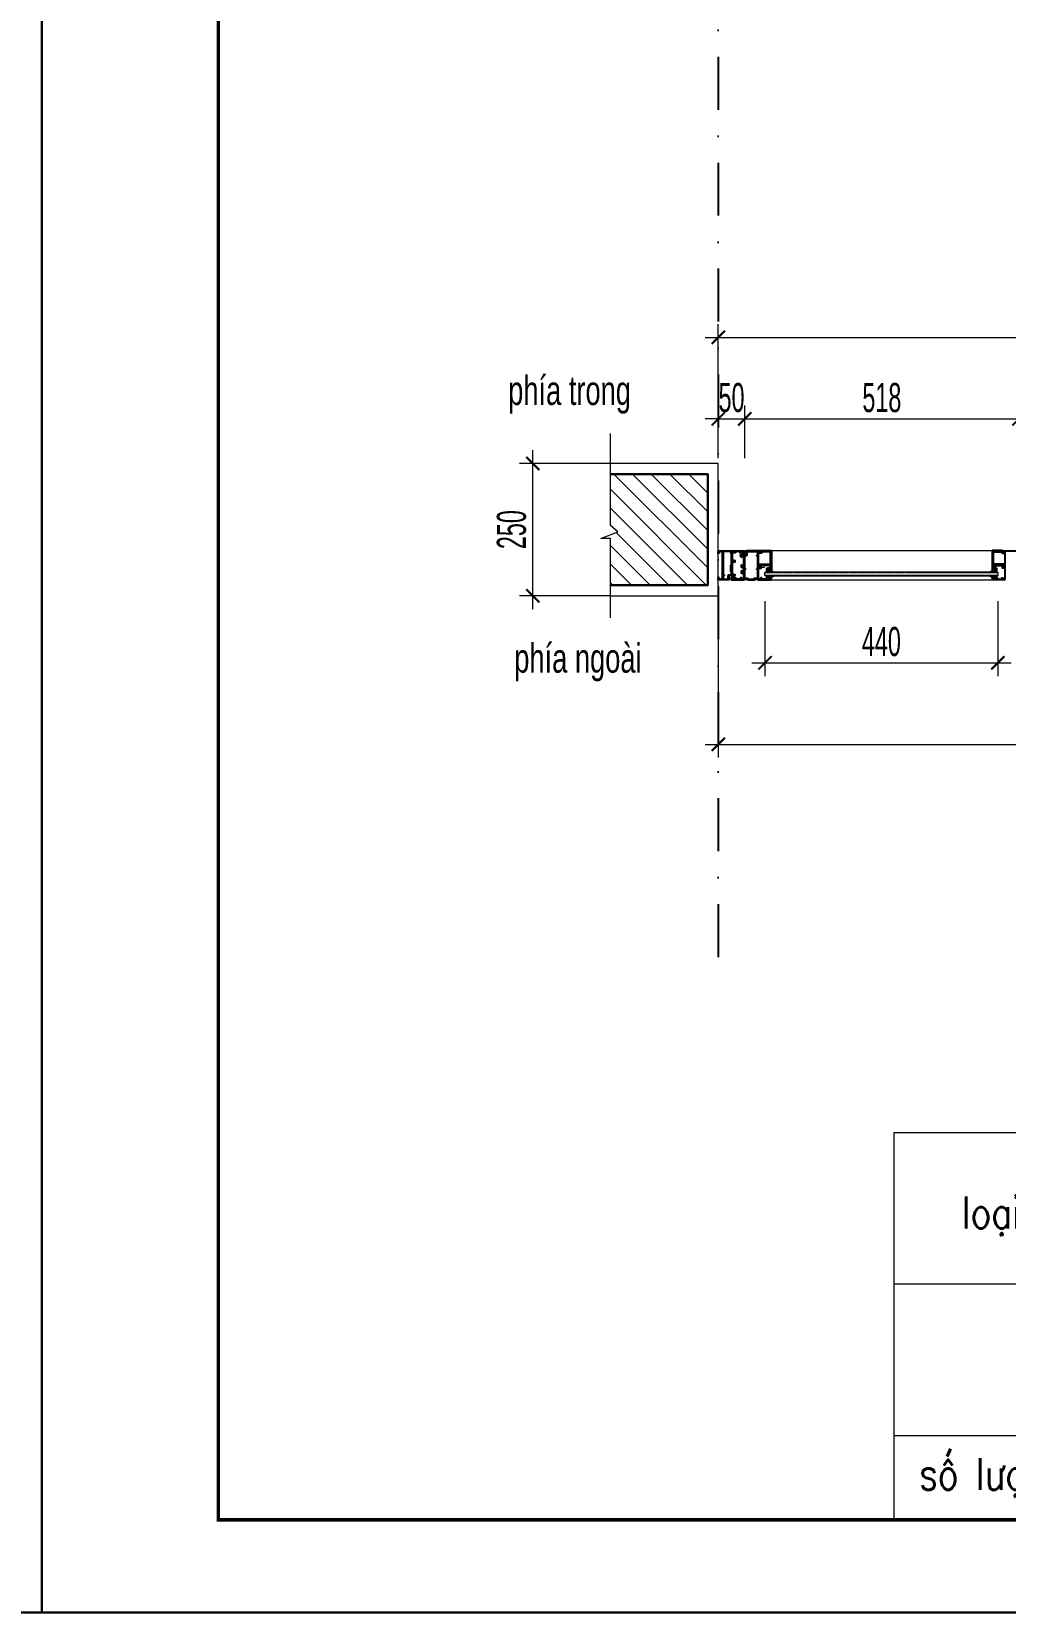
# Model space of a CAD drawing. Header units: millimetres. Extents: x 1336014 to 2939047, y -333549 to -60566.
# Drawn here: x 1456077 to 1457916, y -219540 to -216554 of the extents above; entities that cross this region are included whole.
import ezdxf

# ---------------------------------------------------------------- set-up
doc = ezdxf.new("R2010")
doc.units = ezdxf.units.MM
doc.header["$MEASUREMENT"] = 0
doc.linetypes.add('DASHDOT', pattern=[1, 0.5, -0.25, 0, -0.25])
doc.linetypes.add('HIDDEN', pattern=[0.375, 0.25, -0.125])
for name, color, linetype, lineweight in [('01.Cut', 255, 'Continuous', 35), ('05.Text', 253, 'Continuous', 18), ('08.Dim', 156, 'Continuous', 15), ('09.Hatch', 250, 'Continuous', 5), ('11.Khung bo', 32, 'Continuous', 50), ('12.Khung', 36, 'Continuous', 25), ('KT KHUNG BAO', 96, 'Continuous', 9), ('kính', 54, 'Continuous', 9), ('nep', 9, 'Continuous', 15), ('Ron', 15, 'Continuous', 9), ('silicon', 211, 'Continuous', 9), ('Thay', 253, 'Continuous', 9), ('wall', 4, 'Continuous', 9), ('Đường gióng', 251, 'Continuous', 9)]:
    doc.layers.add(name, color=color, linetype=linetype, lineweight=lineweight)
for name, color, linetype in [('1', 4, 'Continuous'), ('TRUC', 250, 'DASHDOT'), ('VNCC-Ar-Text', 6, 'Continuous')]:
    doc.layers.add(name, color=color, linetype=linetype)
doc.layers.add('Tpl_Bound', color=1, linetype='Continuous', plot=False)
doc.styles.add('TT5_Text Dim', font='hoatbif.shx', dxfattribs={"width": 0.6})
doc.styles.add('VNSIMLI', font='VNSIMLI.shx', dxfattribs={"width": 0.6})
doc.dimstyles.new('TT5_Dim 1-25', dxfattribs={"dimscale": 25, "dimtxt": 2.2, "dimasz": 1, "dimexe": 1, "dimexo": 0, "dimgap": 0.5, "dimtad": 1, "dimdec": 0, "dimzin": 0, "dimdsep": 46, "dimtxsty": 'TT5_Text Dim', "dimblk": 'ARCHTICK', "dimcen": 0, "dimdle": 1, "dimclrd": 256, "dimclre": 256, "dimclrt": 1, "dimadec": 0, "dimazin": 0, "dimtfac": 0.015, "dimtdec": 0, "dimtix": 1, "dimtmove": 2, "dimatfit": 3, "dimldrblk": 'DOT', "dimfxl": 1, "dimtolj": 1, "dimtzin": 0, "dimlwd": -1, "dimlwe": -1, "dimarcsym": 1})

# ---------------------------------------------------------------- blocks, each defined once
blk = doc.blocks.new('gioang')
at = {"layer": 'Ron'}
for p, q in [((-0.9, 3.3), (-0.9, 3.6)), ((0.8, 3.8), (-0.7, 3.8)), ((4.1, 2.8), (-0.4, 2.8)), ((0, 0), (4.2, 0.1)), ((0.6, 5.3), (1, 5.9)), ((0.8, 5), (0.7, 5)), ((1, 4), (1, 4.8)), ((1.6, 4.1), (1.6, 5)), ((3.2, 5.2), (1.8, 5.2)), ((3.4, 4.1), (3.4, 5)), ((4.5, 5.3), (4.1, 5.9)), ((4.4, 1.6), (4.6, 2.2)), ((5.5, 1.1), (6.1, 3.5))]:
    blk.add_line(p, q, dxfattribs=at)
for points in [[(-0.1, 1), (4, 1.2)], [(1.8, 3.9), (3.2, 3.9)]]:
    blk.add_lwpolyline(points, dxfattribs=at)
for points in [[(4.1, 5.9, 0.248897), (3.9, 6), (1.1, 6, 0.248897), (1, 5.9)], [(6.1, 3.5, 0.527023), (5.9, 3.8), (4.2, 3.8, -0.414214), (4, 4), (4, 4.8, -0.414214), (4.2, 5), (4.3, 5, 0.601413), (4.5, 5.3)]]:
    blk.add_lwpolyline(points, format="xyb", dxfattribs=at)
for centre, radius, start, end in [((-0.7, 3.6), 0.2, 90, 180), ((-0.4, 3.3), 0.5, 180, 270), ((0, 0.5), 0.5, 96.819, 274.7291), ((0.7, 5.2), 0.2, 145.907, 270), ((0.8, 4.8), 0.2, 0, 90), ((0.8, 4), 0.2, 270, 0), ((1.8, 5), 0.2, 90, 180), ((1.8, 4.1), 0.2, 180, 269.9998), ((3.2, 5), 0.2, 0, 90), ((3.2, 4.1), 0.2, 269.9998, 0), ((4, 1.7), 0.5, 272.9056, 347.163), ((4.1, 2.3), 0.5, 347.163, 90), ((4.1, 1.6), 1.5, 271.4321, 340.571)]:
    blk.add_arc(centre, radius, start, end, dxfattribs=at)
blk = doc.blocks.new('_ARCHTICK')
at = {"const_width": 0.15}
blk.add_lwpolyline([(-0.5, -0.5), (0.5, 0.5)], dxfattribs=at)
blk = doc.blocks.new('*D2103')
at = {"layer": '08.Dim', "ltscale": 200, "transparency": 16777216}
for p, q in [((1457461.6, -217630.2), (1457461.6, -217771.6)), ((1457901.2, -217630.2), (1457901.2, -217771.6)), ((1457436.6, -217746.6), (1457926.2, -217746.6))]:
    blk.add_line(p, q, dxfattribs=at)
at = {"layer": 'Defpoints', "color": 0, "ltscale": 200, "transparency": 16777216}
for p in [(1457461.6, -217630.2), (1457901.2, -217630.2), (1457901.2, -217746.6)]:
    blk.add_point(p, dxfattribs=at)
at = {"layer": '08.Dim', "ltscale": 200, "transparency": 16777216, "xscale": 25, "yscale": 25, "zscale": 25, "rotation": 180}
blk.add_blockref('_ARCHTICK', (1457461.6, -217746.6), dxfattribs=at)
at = {"layer": '08.Dim', "ltscale": 200, "transparency": 16777216, "xscale": 25, "yscale": 25, "zscale": 25}
blk.add_blockref('_ARCHTICK', (1457901.2, -217746.6), dxfattribs=at)
at = {"layer": '08.Dim', "color": 1, "ltscale": 200, "transparency": 16777216, "insert": (1457681.4, -217706.6), "char_height": 55, "attachment_point": 5, "style": 'TT5_Text Dim'}
blk.add_mtext('\\A1;440', dxfattribs=at)
blk = doc.blocks.new('_DOT')
blk.add_line((-0.5, 0), (-1, 0))
at = {"const_width": 0.5}
blk.add_lwpolyline([(-0.25, 0, 1), (0.25, 0, 1)], format="xyb", close=True, dxfattribs=at)
blk = doc.blocks.new('*D2107')
at = {"layer": '08.Dim', "ltscale": 200, "transparency": 16777216}
for p, q in [((1457373.4, -217285.7), (1457348.4, -217285.7)), ((1457373.4, -217359.9), (1457373.4, -217260.7)), ((1457373.4, -217285.7), (1457423.4, -217285.7)), ((1457423.4, -217359.9), (1457423.4, -217260.7)), ((1457423.4, -217285.7), (1457448.4, -217285.7))]:
    blk.add_line(p, q, dxfattribs=at)
at = {"layer": 'Defpoints', "color": 0, "ltscale": 200, "transparency": 16777216}
for p in [(1457423.4, -217285.7), (1457373.4, -217359.9), (1457423.4, -217359.9)]:
    blk.add_point(p, dxfattribs=at)
at = {"layer": '08.Dim', "ltscale": 200, "transparency": 16777216, "xscale": 25, "yscale": 25, "zscale": 25}
blk.add_blockref('_ARCHTICK', (1457373.4, -217285.7), dxfattribs=at)
at = {"layer": '08.Dim', "ltscale": 200, "transparency": 16777216, "xscale": 25, "yscale": 25, "zscale": 25, "rotation": 180}
blk.add_blockref('_ARCHTICK', (1457423.4, -217285.7), dxfattribs=at)
at = {"layer": '08.Dim', "color": 1, "ltscale": 200, "transparency": 16777216, "insert": (1457398.4, -217245.7), "char_height": 55, "attachment_point": 5, "style": 'TT5_Text Dim'}
blk.add_mtext('\\A1;50', dxfattribs=at)
blk = doc.blocks.new('*D2108')
at = {"layer": '08.Dim', "ltscale": 200, "transparency": 16777216}
for p, q in [((1457398.4, -217285.7), (1457966.3, -217285.7)), ((1457423.4, -217359.9), (1457423.4, -217260.7)), ((1457941.3, -217359.9), (1457941.3, -217260.7))]:
    blk.add_line(p, q, dxfattribs=at)
at = {"layer": 'Defpoints', "color": 0, "ltscale": 200, "transparency": 16777216}
for p in [(1457941.3, -217285.7), (1457423.4, -217359.9), (1457941.3, -217359.9)]:
    blk.add_point(p, dxfattribs=at)
at = {"layer": '08.Dim', "ltscale": 200, "transparency": 16777216, "xscale": 25, "yscale": 25, "zscale": 25, "rotation": 180}
blk.add_blockref('_ARCHTICK', (1457423.4, -217285.7), dxfattribs=at)
at = {"layer": '08.Dim', "ltscale": 200, "transparency": 16777216, "xscale": 25, "yscale": 25, "zscale": 25}
blk.add_blockref('_ARCHTICK', (1457941.3, -217285.7), dxfattribs=at)
at = {"layer": '08.Dim', "color": 1, "ltscale": 200, "transparency": 16777216, "insert": (1457682.3, -217245.7), "char_height": 55, "attachment_point": 5, "style": 'TT5_Text Dim'}
blk.add_mtext('\\A1;518', dxfattribs=at)
blk = doc.blocks.new('*D2116')
at = {"layer": '08.Dim', "ltscale": 200, "transparency": 16777216}
for p, q in [((1457373.4, -217630.2), (1457373.4, -217925.6)), ((1459773.4, -217630.2), (1459773.4, -217925.6)), ((1457348.4, -217900.6), (1459798.4, -217900.6))]:
    blk.add_line(p, q, dxfattribs=at)
at = {"layer": 'Defpoints', "color": 0, "ltscale": 200, "transparency": 16777216}
for p in [(1457373.4, -217630.2), (1459773.4, -217630.2), (1459773.4, -217900.6)]:
    blk.add_point(p, dxfattribs=at)
at = {"layer": '08.Dim', "ltscale": 200, "transparency": 16777216, "xscale": 25, "yscale": 25, "zscale": 25, "rotation": 180}
blk.add_blockref('_ARCHTICK', (1457373.4, -217900.6), dxfattribs=at)
at = {"layer": '08.Dim', "ltscale": 200, "transparency": 16777216, "xscale": 25, "yscale": 25, "zscale": 25}
blk.add_blockref('_ARCHTICK', (1459773.4, -217900.6), dxfattribs=at)
at = {"layer": '08.Dim', "color": 1, "ltscale": 200, "transparency": 16777216, "insert": (1458573.4, -217860.6), "char_height": 55, "attachment_point": 5, "style": 'TT5_Text Dim'}
blk.add_mtext('\\A1;2400', dxfattribs=at)
blk = doc.blocks.new('100')
at = {"layer": '11.Khung bo', "const_width": 26.7}
blk.add_lwpolyline([(1860913, -945240), (1860913, -916940), (1896063, -916940), (1896063, -945240)], close=True, dxfattribs=at)
blk.add_lwpolyline([(1860913, -945240), (1860913, -916940), (1896063, -916940), (1896063, -945240)], close=True, dxfattribs=at)
blk.add_lwpolyline([(1860913, -945240), (1860913, -916940), (1896063, -916940), (1896063, -945240)], close=True, dxfattribs=at)
at = {"layer": '12.Khung'}
blk.add_lwpolyline([(1901579, -945940), (1901579, -916240), (1859580, -916240), (1859580, -945940)], close=True, dxfattribs=at)
blk.add_lwpolyline([(1901579, -945940), (1901579, -916240), (1859580, -916240), (1859580, -945940)], close=True, dxfattribs=at)
blk.add_lwpolyline([(1901579, -945940), (1901579, -916240), (1859580, -916240), (1859580, -945940)], close=True, dxfattribs=at)
blk = doc.blocks.new('*D2090')
at = {"layer": '08.Dim', "ltscale": 200, "transparency": 16777216}
for p, q in [((1457023.1, -217644.9), (1457023.1, -217344.9)), ((1457169.6, -217369.9), (1456998.1, -217369.9)), ((1457169.6, -217619.9), (1456998.1, -217619.9))]:
    blk.add_line(p, q, dxfattribs=at)
at = {"layer": 'Defpoints', "color": 0, "ltscale": 200, "transparency": 16777216}
for p in [(1457023.1, -217369.9), (1457169.6, -217369.9), (1457169.6, -217619.9)]:
    blk.add_point(p, dxfattribs=at)
at = {"layer": '08.Dim', "ltscale": 200, "transparency": 16777216, "xscale": 25, "yscale": 25, "zscale": 25}
for p, rotation in [((1457023.1, -217369.9), 90), ((1457023.1, -217619.9), 270)]:
    blk.add_blockref('_ARCHTICK', p, dxfattribs=dict(at, rotation=rotation))
at = {"layer": '08.Dim', "color": 1, "ltscale": 200, "transparency": 16777216, "insert": (1456983.1, -217494.9), "char_height": 55, "attachment_point": 5, "rotation": 90, "style": 'TT5_Text Dim'}
blk.add_mtext('\\A1;250', dxfattribs=at)
blk = doc.blocks.new('*D2101')
at = {"layer": '08.Dim', "ltscale": 200, "transparency": 16777216}
for p, q in [((1457373.4, -217359.9), (1457373.4, -217106.7)), ((1459773.4, -217359.9), (1459773.4, -217106.7)), ((1457348.4, -217131.7), (1459798.4, -217131.7))]:
    blk.add_line(p, q, dxfattribs=at)
at = {"layer": 'Defpoints', "color": 0, "ltscale": 200, "transparency": 16777216}
for p in [(1459773.4, -217131.7), (1457373.4, -217359.9), (1459773.4, -217359.9)]:
    blk.add_point(p, dxfattribs=at)
at = {"layer": '08.Dim', "ltscale": 200, "transparency": 16777216, "xscale": 25, "yscale": 25, "zscale": 25, "rotation": 180}
blk.add_blockref('_ARCHTICK', (1457373.4, -217131.7), dxfattribs=at)
at = {"layer": '08.Dim', "ltscale": 200, "transparency": 16777216, "xscale": 25, "yscale": 25, "zscale": 25}
blk.add_blockref('_ARCHTICK', (1459773.4, -217131.7), dxfattribs=at)
at = {"layer": '08.Dim', "color": 1, "ltscale": 200, "transparency": 16777216, "insert": (1458573.4, -217091.7), "char_height": 55, "attachment_point": 5, "style": 'TT5_Text Dim'}
blk.add_mtext('\\A1;2400', dxfattribs=at)

msp = doc.modelspace()

# ---------------------------------------------------------------- hatches: boundary and pattern name
at = {"layer": '09.Hatch', "ltscale": 0.5}
h = msp.add_hatch(dxfattribs=at)
h.set_pattern_fill('ANSI31', color=256, scale=200, angle=180, style=0)
h.set_pattern_definition([(315, (1451606.283, -216805.24), (-17.67767, -17.67767), [])])
h.paths.add_polyline_path([(1457353.4, -217599.9), (1457169.6, -217599.9), (1457169.6, -217511.4), (1457151.7, -217511.4), (1457184, -217499.1), (1457169.6, -217487.2), (1457169.6, -217389.9), (1457353.4, -217389.9)])
at = {"layer": 'Đường gióng'}
for points in [[(1457476.4, -217573.6, 0.10198), (1457479.8, -217574.8), (1457464.8, -217574.8, -0.235459), (1457464.5, -217573.1, -0.252466), (1457465.8, -217571.6), (1457465.8, -217571.8, 0.414214), (1457466.3, -217572.3), (1457467.5, -217572.3, 0.339454), (1457468, -217571.9), (1457468.1, -217571.5, 0.493145), (1457467.9, -217571.3), (1457467.3, -217571.3, -0.414214), (1457466.8, -217570.8), (1457466.8, -217569.5, -0.414214), (1457467.3, -217569), (1457471.9, -217569, -0.414214), (1457472.4, -217569.5), (1457472.4, -217570.8, -0.414214), (1457471.9, -217571.3), (1457471.3, -217571.3, 0.493145), (1457471.1, -217571.5), (1457471.2, -217571.9, 0.339454), (1457471.7, -217572.3), (1457472.9, -217572.3, 0.414214), (1457473.4, -217571.8), (1457473.4, -217570.6, 0.124876)], [(1457470.8, -217586.4), (1457471.7, -217586.4, -0.414214), (1457472.2, -217586.9), (1457472.2, -217588.2, -0.414214), (1457471.7, -217588.7), (1457467.1, -217588.7, -0.414214), (1457466.6, -217588.2), (1457466.6, -217586.9, -0.414214), (1457467.1, -217586.4), (1457467.9, -217586.4), (1457467.7, -217585.4), (1457464.8, -217585.4, -0.347773), (1457464.8, -217582.8), (1457480.5, -217582.8, 0.252972), (1457473.4, -217587), (1457473.4, -217585.4), (1457471.1, -217585.4)], [(1457891.2, -217587), (1457891.2, -217585.9, -0.414214), (1457891.7, -217585.4), (1457893.1, -217585.4, -0.339454), (1457893.6, -217585.7), (1457893.7, -217586.1, -0.493145), (1457893.5, -217586.4), (1457892.9, -217586.4, 0.414214), (1457892.4, -217586.9), (1457892.4, -217588.2, 0.414214), (1457892.9, -217588.7), (1457897.5, -217588.7, 0.414214), (1457898, -217588.2), (1457898, -217586.9, 0.414214), (1457897.5, -217586.4), (1457896.9, -217586.4, -0.493145), (1457896.7, -217586.1), (1457896.8, -217585.7, -0.339454), (1457897.3, -217585.4), (1457898.7, -217585.4, -0.406996), (1457899.2, -217585.9, 0.452226), (1457899.7, -217582.8), (1457884.1, -217582.8, -0.253001)], [(1457888.2, -217573.6, -0.10198), (1457884.8, -217574.8), (1457899.7, -217574.8, 0.235459), (1457900.1, -217573.1, 0.252466), (1457898.8, -217571.6), (1457898.8, -217571.8, -0.414214), (1457898.3, -217572.3), (1457897.1, -217572.3, -0.339454), (1457896.6, -217571.9), (1457896.5, -217571.5, -0.493145), (1457896.7, -217571.3), (1457897.3, -217571.3, 0.414214), (1457897.8, -217570.8), (1457897.8, -217569.5, 0.414214), (1457897.3, -217569), (1457892.7, -217569, 0.414214), (1457892.2, -217569.5), (1457892.2, -217570.8, 0.414214), (1457892.7, -217571.3), (1457893.3, -217571.3, -0.493145), (1457893.5, -217571.5), (1457893.4, -217571.9, -0.339454), (1457892.9, -217572.3), (1457891.7, -217572.3, -0.414214), (1457891.2, -217571.8), (1457891.2, -217570.6, -0.124876)]]:
    msp.add_hatch(color=256, dxfattribs=at).paths.add_polyline_path(points)

# ---------------------------------------------------------------- linework, layer by layer
at = {"layer": '01.Cut'}
for points in [[(1457456.1, -217536, 0.414214), (1457455.6, -217536.5), (1457455.6, -217537.2, -0.414214), (1457454.1, -217538.7), (1457451.7, -217538.7, -0.668179), (1457451.5, -217538.2), (1457452.2, -217537.5, -0.339454), (1457452.8, -217537.4), (1457453.3, -217537.7, 0.131652), (1457453.5, -217537.7), (1457454.1, -217537.7, 0.414214), (1457454.6, -217537.2), (1457454.6, -217535.5, -0.414214), (1457455.1, -217535), (1457473.1, -217535, -0.414214), (1457473.4, -217535.3), (1457473.4, -217571.8, -0.414214), (1457472.9, -217572.3), (1457471.7, -217572.3, -0.339454), (1457471.2, -217572), (1457471.1, -217571.6, -0.493145), (1457471.3, -217571.3), (1457471.9, -217571.3, 0.414214), (1457472.4, -217570.8), (1457472.4, -217569.5, 0.414214), (1457471.9, -217569), (1457467.3, -217569, 0.414214), (1457466.8, -217569.5), (1457466.8, -217570.8, 0.414214), (1457467.3, -217571.3), (1457467.9, -217571.3, -0.493145), (1457468.1, -217571.6), (1457468, -217572, -0.339454), (1457467.5, -217572.3), (1457466.3, -217572.3, -0.414214), (1457465.8, -217571.8), (1457465.8, -217569, -0.414214), (1457466.8, -217568), (1457471.9, -217568, 0.414214), (1457472.4, -217567.5), (1457472.4, -217562.5, 0.414214), (1457471.9, -217562), (1457451.9, -217562, 0.57735), (1457451, -217563.5), (1457451.8, -217564.9, 0.213422), (1457452.2, -217565.1, -0.40704), (1457452.7, -217566, -0.697588), (1457451.4, -217566.2), (1457450.1, -217564, -0.57735), (1457451.9, -217561), (1457471.9, -217561, 0.414214), (1457472.4, -217560.5), (1457472.4, -217536.5, 0.414214), (1457471.9, -217536)], [(1457908.6, -217536, -0.414214), (1457909.1, -217536.5), (1457909.1, -217537.2, 0.414214), (1457910.6, -217538.7), (1457913, -217538.7, 0.668179), (1457913.2, -217538.1), (1457912.4, -217537.4, 0.339454), (1457911.8, -217537.3), (1457911.3, -217537.6, -0.131652), (1457911.2, -217537.7), (1457910.6, -217537.7, -0.414214), (1457910.1, -217537.2), (1457910.1, -217535.5, 0.414214), (1457909.6, -217535), (1457891.6, -217535, 0.414214), (1457891.3, -217535.3), (1457891.3, -217571.8, 0.414214), (1457891.8, -217572.3), (1457893, -217572.3, 0.339454), (1457893.5, -217571.9), (1457893.6, -217571.5, 0.493145), (1457893.4, -217571.3), (1457892.8, -217571.3, -0.414214), (1457892.3, -217570.8), (1457892.3, -217569.5, -0.414214), (1457892.8, -217569), (1457897.4, -217569, -0.414214), (1457897.9, -217569.5), (1457897.9, -217570.8, -0.414214), (1457897.4, -217571.3), (1457896.8, -217571.3, 0.493145), (1457896.6, -217571.5), (1457896.7, -217571.9, 0.339454), (1457897.2, -217572.3), (1457898.4, -217572.3, 0.414214), (1457898.9, -217571.8), (1457898.9, -217569, 0.414214), (1457897.9, -217568), (1457892.8, -217568, -0.414214), (1457892.3, -217567.5), (1457892.3, -217562.4, -0.414214), (1457892.8, -217561.9), (1457912.8, -217561.9, -0.57735), (1457913.6, -217563.4), (1457912.8, -217564.8, -0.213422), (1457912.5, -217565.1, 0.40704), (1457911.9, -217565.9, 0.697588), (1457913.2, -217566.1), (1457914.5, -217563.9, 0.57735), (1457912.8, -217560.9), (1457892.8, -217560.9, -0.414214), (1457892.3, -217560.4), (1457892.3, -217536.5, -0.414214), (1457892.8, -217536)]]:
    msp.add_lwpolyline(points, format="xyb", close=True, dxfattribs=at)
at = {"layer": '1'}
for points in [[(1457373.4, -217589.3), (1457373.4, -217585.3, -0.57735), (1457374.1, -217584.9), (1457374.5, -217585.1, -0.267949), (1457374.8, -217585.6), (1457374.8, -217587.9, 0.414214), (1457375.3, -217588.4), (1457380.7, -217588.4, 0.414214), (1457381.2, -217587.9), (1457381.2, -217536.9, 0.414214), (1457380.7, -217536.4), (1457375.3, -217536.4, 0.414214), (1457374.8, -217536.9), (1457374.8, -217539.3, -0.267949), (1457374.5, -217539.7), (1457374.1, -217540, -0.57735), (1457373.4, -217539.5), (1457373.4, -217535.5, -0.414214), (1457373.9, -217535), (1457422.9, -217535, -0.414214), (1457423.4, -217535.5), (1457423.4, -217539, -0.414214), (1457422.9, -217539.5), (1457421.5, -217539.5, -0.339454), (1457421, -217539.2), (1457420.9, -217538.8, -0.493145), (1457421.1, -217538.5), (1457421.7, -217538.5, 0.414214), (1457422.2, -217538), (1457422.2, -217536.7, 0.414214), (1457421.7, -217536.2), (1457417.1, -217536.2, 0.414214), (1457416.6, -217536.7), (1457416.6, -217538, 0.414214), (1457417.1, -217538.5), (1457417.7, -217538.5, -0.493145), (1457417.9, -217538.8), (1457417.8, -217539.2, -0.339454), (1457417.3, -217539.5), (1457415.9, -217539.5, -0.414214), (1457415.4, -217539), (1457415.4, -217538.9, 0.414214), (1457415.1, -217538.6), (1457414.4, -217538.6, -0.414214), (1457413.9, -217538.1), (1457413.9, -217538.1, -0.414214), (1457414.4, -217537.6), (1457414.9, -217537.6, 0.414214), (1457415.4, -217537.1), (1457415.4, -217536.9, 0.414214), (1457414.9, -217536.4), (1457404.9, -217536.4, 0.414214), (1457404.4, -217536.9), (1457404.4, -217537.1, 0.414214), (1457404.9, -217537.6), (1457405.4, -217537.6, -0.414214), (1457405.9, -217538.1), (1457405.9, -217538.1, -0.414214), (1457405.4, -217538.6), (1457403.7, -217538.6, -0.414214), (1457403.2, -217538.1), (1457403.2, -217536.9, 0.414214), (1457402.7, -217536.4), (1457400.1, -217536.4, 0.414214), (1457399.6, -217536.9), (1457399.6, -217552.3, 0.414214), (1457400.1, -217552.8), (1457404.1, -217552.8, -0.414214), (1457404.6, -217553.3), (1457404.6, -217556.1, -0.339454), (1457404.2, -217556.5), (1457403.6, -217556.7, -0.493145), (1457402.9, -217556.2), (1457402.9, -217554.7, 0.414214), (1457402.4, -217554.2), (1457400.1, -217554.2, 0.414214), (1457399.6, -217554.7), (1457399.6, -217579.9, 0.414214), (1457400.1, -217580.4), (1457402.7, -217580.4, 0.414214), (1457403.2, -217579.9), (1457403.2, -217579.5, -0.493145), (1457403.6, -217579.2), (1457404.2, -217579.4, -0.339454), (1457404.6, -217579.9), (1457404.6, -217581.3, -0.414214), (1457404.1, -217581.8), (1457393.9, -217581.8, 0.414214), (1457393.4, -217582.3), (1457393.4, -217589.3, -0.414214), (1457392.9, -217589.8), (1457373.9, -217589.8, -0.414214)], [(1457373.4, -217589.3), (1457373.4, -217585.3, -0.57735), (1457374.1, -217584.9), (1457374.5, -217585.1, -0.267949), (1457374.8, -217585.6), (1457374.8, -217587.9, 0.414214), (1457375.3, -217588.4), (1457380.7, -217588.4, 0.414214), (1457381.2, -217587.9), (1457381.2, -217536.9, 0.414214), (1457380.7, -217536.4), (1457375.3, -217536.4, 0.414214), (1457374.8, -217536.9), (1457374.8, -217539.3, -0.267949), (1457374.5, -217539.7), (1457374.1, -217540, -0.57735), (1457373.4, -217539.5), (1457373.4, -217535.5, -0.414214), (1457373.9, -217535), (1457422.9, -217535, -0.414214), (1457423.4, -217535.5), (1457423.4, -217539, -0.414214), (1457422.9, -217539.5), (1457421.5, -217539.5, -0.339454), (1457421, -217539.2), (1457420.9, -217538.8, -0.493145), (1457421.1, -217538.5), (1457421.7, -217538.5, 0.414214), (1457422.2, -217538), (1457422.2, -217536.7, 0.414214), (1457421.7, -217536.2), (1457417.1, -217536.2, 0.414214), (1457416.6, -217536.7), (1457416.6, -217538, 0.414214), (1457417.1, -217538.5), (1457417.7, -217538.5, -0.493145), (1457417.9, -217538.8), (1457417.8, -217539.2, -0.339454), (1457417.3, -217539.5), (1457415.9, -217539.5, -0.414214), (1457415.4, -217539), (1457415.4, -217538.9, 0.414214), (1457415.1, -217538.6), (1457414.4, -217538.6, -0.414214), (1457413.9, -217538.1), (1457413.9, -217538.1, -0.414214), (1457414.4, -217537.6), (1457414.9, -217537.6, 0.414214), (1457415.4, -217537.1), (1457415.4, -217536.9, 0.414214), (1457414.9, -217536.4), (1457404.9, -217536.4, 0.414214), (1457404.4, -217536.9), (1457404.4, -217537.1, 0.414214), (1457404.9, -217537.6), (1457405.4, -217537.6, -0.414214), (1457405.9, -217538.1), (1457405.9, -217538.1, -0.414214), (1457405.4, -217538.6), (1457403.7, -217538.6, -0.414214), (1457403.2, -217538.1), (1457403.2, -217536.9, 0.414214), (1457402.7, -217536.4), (1457400.1, -217536.4, 0.414214), (1457399.6, -217536.9), (1457399.6, -217552.3, 0.414214), (1457400.1, -217552.8), (1457404.1, -217552.8, -0.414214), (1457404.6, -217553.3), (1457404.6, -217556.1, -0.339454), (1457404.2, -217556.5), (1457403.6, -217556.7, -0.493145), (1457402.9, -217556.2), (1457402.9, -217554.7, 0.414214), (1457402.4, -217554.2), (1457400.1, -217554.2, 0.414214), (1457399.6, -217554.7), (1457399.6, -217579.9, 0.414214), (1457400.1, -217580.4), (1457402.7, -217580.4, 0.414214), (1457403.2, -217579.9), (1457403.2, -217579.5, -0.493145), (1457403.6, -217579.2), (1457404.2, -217579.4, -0.339454), (1457404.6, -217579.9), (1457404.6, -217581.3, -0.414214), (1457404.1, -217581.8), (1457393.9, -217581.8, 0.414214), (1457393.4, -217582.3), (1457393.4, -217589.3, -0.414214), (1457392.9, -217589.8), (1457373.9, -217589.8, -0.414214)], [(1457398.2, -217536.9, 0.414214), (1457397.7, -217536.4), (1457383.1, -217536.4, 0.414214), (1457382.6, -217536.9), (1457382.6, -217579.9, 0.414214), (1457383.1, -217580.4), (1457384.1, -217580.4, -0.414214), (1457384.6, -217580.9), (1457384.6, -217581.3, -0.414214), (1457384.1, -217581.8), (1457383.1, -217581.8, 0.414214), (1457382.6, -217582.3), (1457382.6, -217587.9, 0.414214), (1457383.1, -217588.4), (1457391.5, -217588.4, 0.414214), (1457392, -217587.9), (1457392, -217581.9, -0.414214), (1457393.5, -217580.4), (1457397.7, -217580.4, 0.414214), (1457398.2, -217579.9), (1457398.2, -217574.9), (1457397.2, -217573.9), (1457397.2, -217561.9), (1457398.2, -217560.9), (1457398.2, -217540.3, 0.414214), (1457397.7, -217539.8), (1457397.7, -217539.8, -0.414214), (1457397.2, -217539.3), (1457397.2, -217538.9, -0.414214), (1457397.7, -217538.4), (1457397.7, -217538.4, 0.414214), (1457398.2, -217537.9)], [(1457398.2, -217536.9, 0.414214), (1457397.7, -217536.4), (1457383.1, -217536.4, 0.414214), (1457382.6, -217536.9), (1457382.6, -217579.9, 0.414214), (1457383.1, -217580.4), (1457384.1, -217580.4, -0.414214), (1457384.6, -217580.9), (1457384.6, -217581.3, -0.414214), (1457384.1, -217581.8), (1457383.1, -217581.8, 0.414214), (1457382.6, -217582.3), (1457382.6, -217587.9, 0.414214), (1457383.1, -217588.4), (1457391.5, -217588.4, 0.414214), (1457392, -217587.9), (1457392, -217581.9, -0.414214), (1457393.5, -217580.4), (1457397.7, -217580.4, 0.414214), (1457398.2, -217579.9), (1457398.2, -217574.9), (1457397.2, -217573.9), (1457397.2, -217561.9), (1457398.2, -217560.9), (1457398.2, -217540.3, 0.414214), (1457397.7, -217539.8), (1457397.7, -217539.8, -0.414214), (1457397.2, -217539.3), (1457397.2, -217538.9, -0.414214), (1457397.7, -217538.4), (1457397.7, -217538.4, 0.414214), (1457398.2, -217537.9)], [(1457405.4, -217587.9), (1457405.4, -217587.7, -0.414214), (1457405.9, -217587.2), (1457406.4, -217587.2, 0.414214), (1457406.9, -217586.7), (1457406.9, -217586.7, 0.414214), (1457406.4, -217586.2), (1457405.7, -217586.2, -0.414214), (1457405.4, -217585.9), (1457405.4, -217585.8, 0.414214), (1457404.9, -217585.3), (1457403.5, -217585.3, 0.339454), (1457403, -217585.7), (1457402.9, -217586.1, 0.493145), (1457403.1, -217586.3), (1457403.7, -217586.3, -0.414214), (1457404.2, -217586.8), (1457404.2, -217588.1, -0.414214), (1457403.7, -217588.6), (1457399.1, -217588.6, -0.414214), (1457398.6, -217588.1), (1457398.6, -217586.8, -0.414214), (1457399.1, -217586.3), (1457399.7, -217586.3, 0.493145), (1457399.9, -217586.1), (1457399.8, -217585.7, 0.339454), (1457399.3, -217585.3), (1457397.9, -217585.3, 0.414214), (1457397.4, -217585.8), (1457397.4, -217589.3, 0.414214), (1457397.9, -217589.8), (1457422.1, -217589.8, 0.414214), (1457422.6, -217589.3), (1457422.6, -217588.8, -0.414214), (1457423.1, -217588.3), (1457428.1, -217588.3, -0.414214), (1457428.6, -217588.8), (1457428.6, -217589.3, 0.414214), (1457429.1, -217589.8), (1457441.7, -217589.8, 0.414214), (1457442.2, -217589.3), (1457442.2, -217588.8, -0.414214), (1457442.7, -217588.3), (1457447.7, -217588.3, -0.414214), (1457448.2, -217588.8), (1457448.2, -217589.3, 0.414214), (1457448.7, -217589.8), (1457472.9, -217589.8, 0.414214), (1457473.4, -217589.3), (1457473.4, -217585.8, 0.414214), (1457472.9, -217585.3), (1457471.5, -217585.3, 0.339454), (1457471, -217585.7), (1457470.9, -217586.1, 0.493145), (1457471.1, -217586.3), (1457471.7, -217586.3, -0.414214), (1457472.2, -217586.8), (1457472.2, -217588.1, -0.414214), (1457471.7, -217588.6), (1457467.1, -217588.6, -0.414214), (1457466.6, -217588.1), (1457466.6, -217586.8, -0.414214), (1457467.1, -217586.3), (1457467.7, -217586.3, 0.493145), (1457467.9, -217586.1), (1457467.8, -217585.7, 0.339454), (1457467.3, -217585.3), (1457465.9, -217585.3, 0.414214), (1457465.4, -217585.8), (1457465.4, -217585.9, -0.414214), (1457465.1, -217586.2), (1457464.4, -217586.2, 0.414214), (1457463.9, -217586.7), (1457463.9, -217586.7, 0.414214), (1457464.4, -217587.2), (1457464.9, -217587.2, -0.414214), (1457465.4, -217587.7), (1457465.4, -217587.9, -0.414214), (1457464.9, -217588.4), (1457454.9, -217588.4, -0.414214), (1457454.4, -217587.9), (1457454.4, -217587.7, -0.414214), (1457454.9, -217587.2), (1457455.4, -217587.2, 0.414214), (1457455.9, -217586.7), (1457455.9, -217586.7, 0.414214), (1457455.4, -217586.2), (1457453.7, -217586.2, 0.414214), (1457453.2, -217586.7), (1457453.2, -217587.9, -0.414214), (1457452.7, -217588.4), (1457450.1, -217588.4, -0.414214), (1457449.6, -217587.9), (1457449.6, -217568.4, -0.414214), (1457450.1, -217567.9), (1457454.1, -217567.9, 0.414214), (1457454.6, -217567.4), (1457454.6, -217564.6, 0.339454), (1457454.2, -217564.1), (1457453.6, -217564, 0.493145), (1457452.9, -217564.4), (1457452.9, -217566, -0.414214), (1457452.4, -217566.5), (1457450.1, -217566.5, -0.414214), (1457449.6, -217566), (1457449.6, -217536.9, -0.414214), (1457450.1, -217536.4), (1457453.1, -217536.4, -0.414214), (1457453.6, -217536.9), (1457453.6, -217537.3, 0.493145), (1457454, -217537.6), (1457454.2, -217537.6, 0.339454), (1457454.6, -217537.1), (1457454.6, -217535.5, 0.414214), (1457454.1, -217535), (1457426.1, -217535, 0.414214), (1457425.6, -217535.5, 0.414214), (1457426.1, -217536), (1457426.1, -217542.5, -0.414214), (1457425.6, -217543), (1457415.1, -217543, 0.414214), (1457414.6, -217543.5), (1457414.6, -217543.9, 0.414214), (1457415.1, -217544.4), (1457416.2, -217544.4, -0.414214), (1457416.7, -217544.9), (1457416.7, -217546.4, 0.414214), (1457417.2, -217546.9), (1457417.7, -217546.9, 0.414214), (1457418.2, -217546.4), (1457418.2, -217544.9, -0.414214), (1457418.7, -217544.4), (1457420.7, -217544.4, -0.414214), (1457421.2, -217544.9), (1457421.2, -217563.9, -0.414214), (1457420.7, -217564.4), (1457418.7, -217564.4, -0.414214), (1457418.2, -217563.9), (1457418.2, -217562.4, 0.414214), (1457417.7, -217561.9), (1457417.2, -217561.9, 0.414214), (1457416.7, -217562.4), (1457416.7, -217565.3, 0.414214), (1457417.2, -217565.8), (1457420.1, -217565.8, -0.414214), (1457420.6, -217566.3), (1457420.6, -217575.3, -0.414214), (1457420.1, -217575.8), (1457418.7, -217575.8, -0.414214), (1457418.2, -217575.3), (1457418.2, -217573.8, 0.414214), (1457417.7, -217573.3), (1457417.2, -217573.3, 0.414214), (1457416.7, -217573.8), (1457416.7, -217576.7, 0.414214), (1457417.2, -217577.2), (1457420.7, -217577.2, -0.414214), (1457421.2, -217577.7), (1457421.2, -217587.9, -0.414214), (1457420.7, -217588.4), (1457418.1, -217588.4, -0.414214), (1457417.6, -217587.9), (1457417.6, -217586.7, 0.414214), (1457417.1, -217586.2), (1457415.4, -217586.2, 0.414214), (1457414.9, -217586.7), (1457414.9, -217586.7, 0.414214), (1457415.4, -217587.2), (1457415.9, -217587.2, -0.414214), (1457416.4, -217587.7), (1457416.4, -217587.9, -0.414214), (1457415.9, -217588.4), (1457405.9, -217588.4, -0.414214)], [(1457446.2, -217569.4, -0.414214), (1457446.7, -217568.9), (1457447.7, -217568.9, 0.414214), (1457448.2, -217568.4), (1457448.2, -217544.9, 0.414214), (1457447.7, -217544.4), (1457446.7, -217544.4, -0.414214), (1457446.2, -217543.9), (1457446.2, -217543.7, -0.414214), (1457446.7, -217543.2), (1457447.7, -217543.2, 0.414214), (1457448.2, -217542.7), (1457448.2, -217537.5, 0.414214), (1457447.7, -217537), (1457428, -217537, 0.414214), (1457427.5, -217537.5), (1457427.5, -217542.9, -0.414214), (1457426, -217544.4), (1457423.1, -217544.4, 0.414214), (1457422.6, -217544.9), (1457422.6, -217568.4, 0.414214), (1457423.1, -217568.9), (1457424.1, -217568.9, -0.414214), (1457424.6, -217569.4), (1457424.6, -217569.6, -0.414214), (1457424.1, -217570.1), (1457423.1, -217570.1, 0.414214), (1457422.6, -217570.6), (1457422.6, -217586.4, 0.414214), (1457423.1, -217586.9), (1457429.5, -217586.9, -0.414214), (1457430, -217587.4), (1457430, -217587.9, 0.414214), (1457430.5, -217588.4), (1457440.3, -217588.4, 0.414214), (1457440.8, -217587.9), (1457440.8, -217587.4, -0.414214), (1457441.3, -217586.9), (1457447.7, -217586.9, 0.414214), (1457448.2, -217586.4), (1457448.2, -217570.6, 0.414214), (1457447.7, -217570.1), (1457446.7, -217570.1, -0.414214), (1457446.2, -217569.6)]]:
    msp.add_lwpolyline(points, format="xyb", close=True, dxfattribs=at)
msp.add_lwpolyline([(1457916, -217589.8), (1457891.8, -217589.8, -0.414214), (1457891.3, -217589.3), (1457891.3, -217585.8, -0.414214), (1457891.8, -217585.3), (1457893.2, -217585.3, -0.339454), (1457893.7, -217585.7), (1457893.8, -217586.1, -0.493145), (1457893.6, -217586.3), (1457893, -217586.3, 0.414214), (1457892.5, -217586.8), (1457892.5, -217588.1, 0.414214), (1457893, -217588.6), (1457897.6, -217588.6, 0.414214), (1457898.1, -217588.1), (1457898.1, -217586.8, 0.414214), (1457897.6, -217586.3), (1457897, -217586.3, -0.493145), (1457896.8, -217586.1), (1457896.9, -217585.7, -0.339454), (1457897.4, -217585.3), (1457898.8, -217585.3, -0.414214), (1457899.3, -217585.8), (1457899.3, -217585.9, 0.414214), (1457899.6, -217586.2), (1457900.3, -217586.2, -0.414214), (1457900.8, -217586.7), (1457900.8, -217586.7, -0.414214), (1457900.3, -217587.2), (1457899.8, -217587.2, 0.414214), (1457899.3, -217587.7), (1457899.3, -217587.9, 0.414214), (1457899.8, -217588.4), (1457909.8, -217588.4, 0.414214), (1457910.3, -217587.9), (1457910.3, -217587.7, 0.414214), (1457909.8, -217587.2), (1457909.3, -217587.2, -0.414214), (1457908.8, -217586.7), (1457908.8, -217586.7, -0.414214), (1457909.3, -217586.2), (1457911, -217586.2, -0.414214), (1457911.5, -217586.7), (1457911.5, -217587.9, 0.414214), (1457912, -217588.4), (1457914.6, -217588.4, 0.414214), (1457915.1, -217587.9), (1457915.1, -217568.4, 0.414214), (1457914.6, -217567.9), (1457910.6, -217567.9, -0.414214), (1457910.1, -217567.4), (1457910.1, -217564.6, -0.339454), (1457910.5, -217564.1), (1457911.1, -217564, -0.493145), (1457911.7, -217564.4), (1457911.7, -217566, 0.414214), (1457912.2, -217566.5), (1457914.6, -217566.5, 0.414214), (1457915.1, -217566), (1457915.1, -217536.9, 0.414214), (1457914.6, -217536.4), (1457911.6, -217536.4, 0.414214), (1457911.1, -217536.9), (1457911.1, -217537.3, -0.493145), (1457910.7, -217537.6), (1457910.5, -217537.6, -0.339454), (1457910.1, -217537.1), (1457910.1, -217535.5, -0.414214), (1457910.6, -217535), (1457938.6, -217535, -0.414214)], format="xyb", dxfattribs=at)
at = {"layer": 'KT KHUNG BAO'}
for centre, start, end in [((1457466.4, -217573.6), 108.862, 218.5287), ((1457466.4, -217573.6), 122.683, 218.5287), ((1457466.4, -217584.1), 141.4713, 238.8102), ((1457466.4, -217584.1), 141.4713, 238.8102), ((1457898.1, -217573.6), 321.4713, 71.138), ((1457898.1, -217573.6), 321.4713, 57.317), ((1457898.1, -217584.1), 301.1898, 38.5287), ((1457898.1, -217584.1), 301.1898, 38.5287)]:
    msp.add_arc(centre, 2.05, start, end, dxfattribs=at)
at = {"layer": 'kính'}
msp.add_lwpolyline([(1457880, -217574.8), (1457900.2, -217574.8), (1457901.2, -217575.8), (1457901.2, -217581.8), (1457900.2, -217582.8), (1457880, -217582.9), (1457462.6, -217582.8), (1457461.6, -217581.8), (1457461.6, -217575.8), (1457462.6, -217574.8)], close=True, dxfattribs=at)
at = {"layer": 'kính', "linetype": 'HIDDEN', "lineweight": 5}
msp.add_lwpolyline([(1457901.2, -217581.8), (1457461.6, -217581.8), (1457461.6, -217575.8), (1457901.2, -217575.8)], close=True, dxfattribs=at)
at = {"layer": 'nep', "ltscale": 0.5}
msp.add_lwpolyline([(1457169.6, -217661.3), (1457169.6, -217511.4), (1457151.7, -217511.4), (1457184, -217499.1), (1457169.6, -217487.2), (1457169.6, -217313.1)], dxfattribs=at)
at = {"layer": 'nep'}
msp.add_lwpolyline([(1457169.6, -217619.9), (1457373.4, -217619.9), (1457373.4, -217369.9), (1457169.6, -217369.9)], dxfattribs=at)
at = {"layer": 'silicon', "ltscale": 0.15}
for centre, radius, start, end in [((1457480.8, -217566.2), 8.65, 210.9223, 267.8666), ((1457481, -217566), 8.94, 211.3937, 262.2392), ((1457480.8, -217591.5), 8.65, 92.1334, 149.0777), ((1457480.8, -217591.5), 8.65, 96.6144, 149.0777), ((1457883.8, -217566.2), 8.65, 272.1334, 329.0777), ((1457883.8, -217591.5), 8.65, 30.9223, 87.8666), ((1457883.6, -217566), 8.94, 277.7608, 328.6063), ((1457883.8, -217591.5), 8.65, 30.9223, 83.3856)]:
    msp.add_arc(centre, radius, start, end, dxfattribs=at)
at = {"layer": 'Thay'}
for p, q in [((1459696.3, -218920.4), (1457705.7, -218920.4)), ((1459696.3, -219207.1), (1457705.7, -219207.1))]:
    msp.add_line(p, q, dxfattribs=at)
msp.add_lwpolyline([(1457705.7, -218633.8), (1461179.9, -218633.8), (1461179.9, -219365.4), (1457705.7, -219365.4)], close=True, dxfattribs=at)
at = {"layer": 'Tpl_Bound', "color": 1}
for points in [[(1445596, -219540.4), (1445596, -212115.5), (1456095.9, -212115.5), (1456095.9, -219540.4)], [(1456095.9, -219540.4), (1456095.9, -212115.5), (1466595.8, -212115.5), (1466595.8, -219540.4)]]:
    msp.add_lwpolyline(points, close=True, dxfattribs=at)
at = {"layer": 'TRUC', "ltscale": 200}
msp.add_line((1457373.4, -213400), (1457373.4, -218369.9), dxfattribs=at)
at = {"layer": 'wall', "color": 0, "lineweight": 30}
msp.add_lwpolyline([(1457169.6, -217389.9), (1457353.4, -217389.9), (1457353.4, -217599.9), (1457169.6, -217599.9)], dxfattribs=at)
at = {"layer": 'Đường gióng'}
for p, q in [((1457889.7, -217535), (1457473.1, -217535)), ((1457454.6, -217566), (1457461.6, -217566)), ((1457472.9, -217589.8), (1457889.9, -217589.8))]:
    msp.add_line(p, q, dxfattribs=at)

# ---------------------------------------------------------------- block references
at = {"layer": '05.Text', "xscale": 0.25, "yscale": 0.25, "zscale": 0.25}
for p in [(980701.1, 16944.5), (991201, 16944.5)]:
    msp.add_blockref('100', p, dxfattribs=at)
at = {"layer": 'Ron'}
msp.add_blockref('gioang', (1457416.9, -217543.3), dxfattribs=at)
at = {"layer": 'Ron', "rotation": 180}
msp.add_blockref('gioang', (1457403.9, -217581.6), dxfattribs=at)

# ---------------------------------------------------------------- texts
at = {"layer": '05.Text', "style": 'TT5_Text Dim', "width": 0.7}
for s, p in [('phÝa trong', (1456976.6, -217259.4)), ('phÝa ngoµi', (1456988.1, -217765.1))]:
    msp.add_text(s, height=55, dxfattribs=at).set_placement(p)
at = {"layer": 'VNCC-Ar-Text', "style": 'VNSIMLI', "width": 0.8}
for s, p in [('lo¹i cöa', (1457833.5, -218815)), ('sè l\xadîng(bé)', (1457753, -219308.8))]:
    msp.add_text(s, height=60, dxfattribs=at).set_placement(p)

# ---------------------------------------------------------------- dimensions: what is measured, and where the dimension line sits
at = {"layer": '08.Dim', "ltscale": 200}
for base, p1, p2, picture, middle in [((1459773.4, -217131.7), (1457373.4, -217359.9), (1459773.4, -217359.9), '*D2101', (1458573.4, -217091.7)), ((1457423.4, -217285.7), (1457373.4, -217359.9), (1457423.4, -217359.9), '*D2107', (1457398.4, -217245.7)), ((1457941.3, -217285.7), (1457423.4, -217359.9), (1457941.3, -217359.9), '*D2108', (1457682.3, -217245.7)), ((1459773.4, -217900.6), (1457373.4, -217630.2), (1459773.4, -217630.2), '*D2116', (1458573.4, -217860.6)), ((1457901.2, -217746.6), (1457461.6, -217630.2), (1457901.2, -217630.2), '*D2103', (1457681.4, -217706.6))]:
    dim = msp.add_linear_dim(base=base, p1=p1, p2=p2, dimstyle='TT5_Dim 1-25', dxfattribs=at)
    dim.commit()
    dim.dimension.update_dxf_attribs({"geometry": picture, "text_midpoint": middle})
dim = msp.add_linear_dim(base=(1457023.1, -217369.9), p1=(1457169.6, -217619.9), p2=(1457169.6, -217369.9), angle=90, dimstyle='TT5_Dim 1-25', dxfattribs=at)
dim.commit()
dim.dimension.update_dxf_attribs({"geometry": '*D2090', "text_midpoint": (1456983.1, -217494.9)})

doc.saveas('drawing.dxf')
